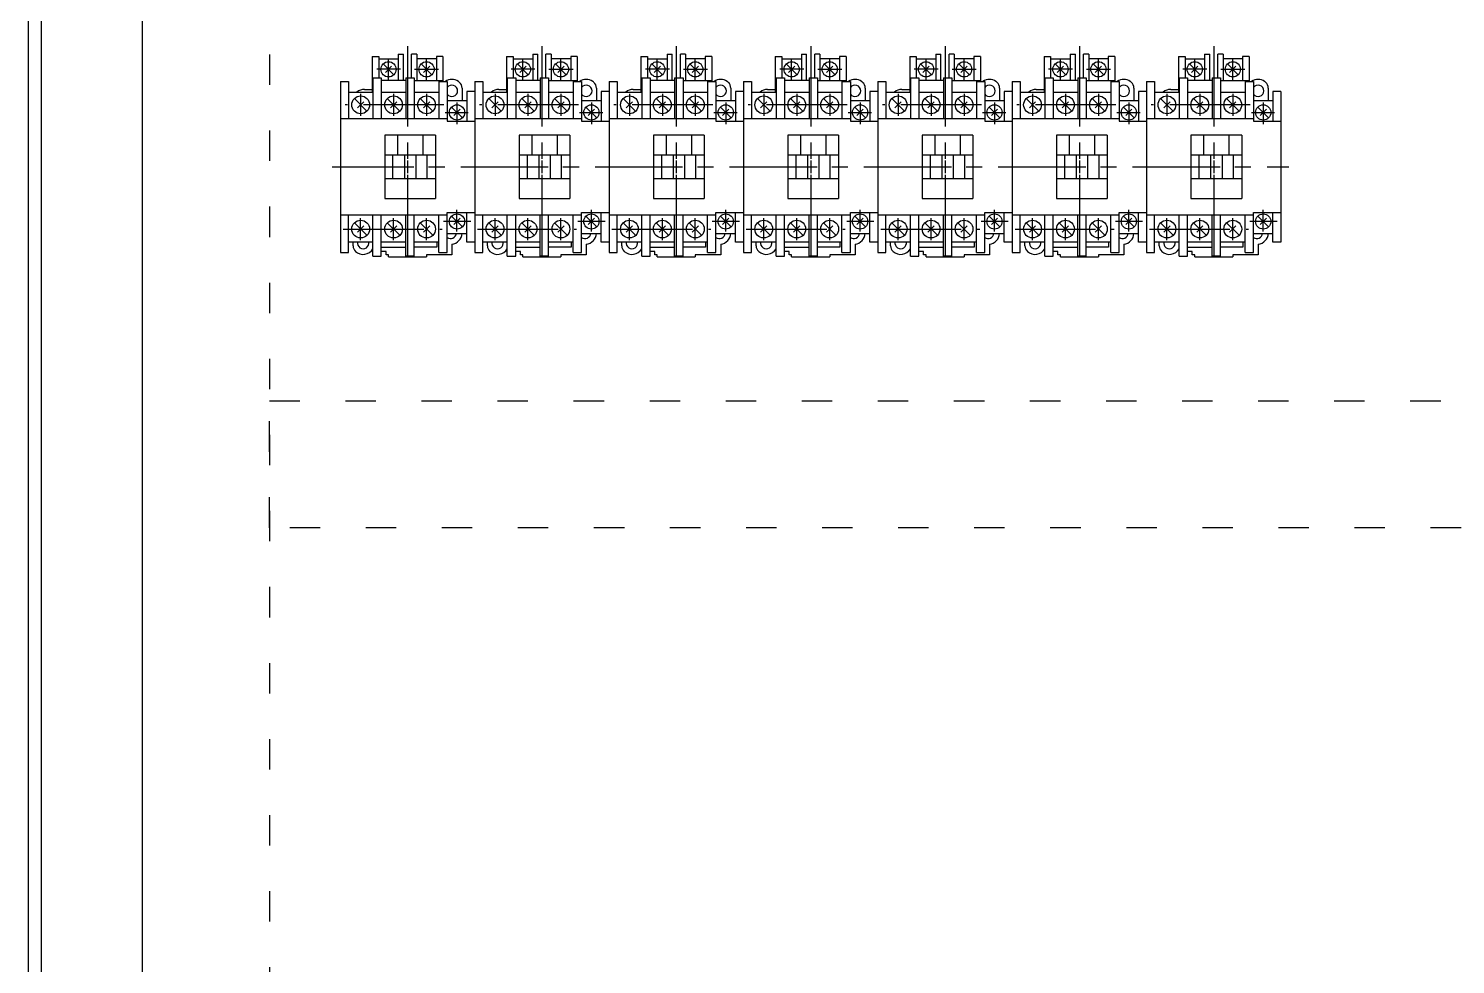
# Model space of a CAD drawing. Header units: millimetres. Extents: x 14879 to 38758, y -20740 to 1136.
# Drawn here: x 34917 to 35480, y -1021 to -652 of the extents above; entities that cross this region are included whole.
import ezdxf

# ---------------------------------------------------------------- set-up
doc = ezdxf.new("R2010")
doc.units = ezdxf.units.MM
doc.linetypes.add('ACAD_ISO03W100', pattern=[30, 12, -18])
doc.linetypes.add('CENTER', pattern=[50.8, 31.75, -6.35, 6.35, -6.35])
for name, color, linetype in [('0A', 7, 'Continuous'), ('0B', 6, 'Continuous'), ('0C', 3, 'Continuous'), ('0D', 2, 'Continuous'), ('10', 6, 'CENTER')]:
    doc.layers.add(name, color=color, linetype=linetype)

msp = doc.modelspace()

# ---------------------------------------------------------------- linework, layer by layer
for p, q in [((34917.11, -1711.79), (34917.11, 288.21)), ((34922.11, 283.21), (34922.11, -1706.79)), ((34962.11, -1666.79), (34962.11, 243.21))]:
    msp.add_line(p, q)
at = {"color": 1, "linetype": 'ACAD_ISO03W100'}
for points in [[(34962.11, -361.79), (35012.11, -361.79), (35012.11, -1487.35), (34962.11, -1487.35)], [(35012.11, -848.44), (35012.11, -798.45), (35722.12, -798.45), (35722.12, -848.44)]]:
    msp.add_lwpolyline(points, close=True, dxfattribs=at)
at = {"layer": '0A', "color": 7, "linetype": 'Continuous'}
for p, q in [((35064.11, -706.14), (35069.11, -706.14)), ((35066.61, -703.64), (35066.61, -708.64)), ((35117.11, -706.14), (35122.11, -706.14)), ((35119.61, -703.64), (35119.61, -708.64)), ((35170.11, -706.14), (35175.11, -706.14)), ((35172.61, -703.64), (35172.61, -708.64)), ((35223.11, -706.14), (35228.11, -706.14)), ((35225.61, -703.64), (35225.61, -708.64)), ((35276.11, -706.14), (35281.11, -706.14)), ((35278.61, -703.64), (35278.61, -708.64)), ((35329.11, -706.14), (35334.11, -706.14)), ((35331.61, -703.64), (35331.61, -708.64)), ((35382.11, -706.14), (35387.11, -706.14)), ((35384.61, -703.64), (35384.61, -708.64))]:
    msp.add_line(p, q, dxfattribs=at)
at = {"layer": '0B', "color": 6, "linetype": 'Continuous'}
for p, q in [((35052.66, -662.54), (35052.66, -675.54)), ((35052.66, -662.54), (35055.26, -662.54)), ((35055.26, -662.54), (35055.26, -663.54)), ((35055.26, -663.54), (35062.96, -663.54)), ((35062.96, -661.64), (35062.96, -663.54)), ((35062.96, -661.64), (35065.01, -661.64)), ((35065.01, -672.04), (35065.01, -661.64)), ((35068.21, -670.94), (35068.21, -661.64)), ((35070.26, -661.64), (35068.21, -661.64)), ((35070.26, -661.64), (35070.26, -663.54)), ((35077.96, -663.54), (35070.26, -663.54)), ((35080.56, -662.54), (35077.96, -662.54)), ((35077.96, -662.54), (35077.96, -663.54)), ((35080.56, -662.54), (35080.56, -672.44)), ((35105.66, -662.54), (35105.66, -675.54)), ((35105.66, -662.54), (35108.26, -662.54)), ((35108.26, -662.54), (35108.26, -663.54)), ((35108.26, -663.54), (35115.96, -663.54)), ((35115.96, -661.64), (35115.96, -663.54)), ((35115.96, -661.64), (35118.01, -661.64)), ((35118.01, -672.04), (35118.01, -661.64)), ((35121.21, -670.94), (35121.21, -661.64)), ((35123.26, -661.64), (35121.21, -661.64)), ((35123.26, -661.64), (35123.26, -663.54)), ((35130.96, -663.54), (35123.26, -663.54)), ((35133.56, -662.54), (35130.96, -662.54)), ((35130.96, -662.54), (35130.96, -663.54)), ((35133.56, -662.54), (35133.56, -672.44)), ((35158.66, -662.54), (35158.66, -675.54)), ((35158.66, -662.54), (35161.26, -662.54)), ((35161.26, -662.54), (35161.26, -663.54)), ((35161.26, -663.54), (35168.96, -663.54)), ((35168.96, -661.64), (35168.96, -663.54)), ((35168.96, -661.64), (35171.01, -661.64)), ((35171.01, -672.04), (35171.01, -661.64)), ((35174.21, -670.94), (35174.21, -661.64)), ((35176.26, -661.64), (35174.21, -661.64)), ((35176.26, -661.64), (35176.26, -663.54)), ((35183.96, -663.54), (35176.26, -663.54)), ((35186.56, -662.54), (35183.96, -662.54)), ((35183.96, -662.54), (35183.96, -663.54)), ((35186.56, -662.54), (35186.56, -672.44)), ((35211.66, -662.54), (35211.66, -675.54)), ((35211.66, -662.54), (35214.26, -662.54)), ((35214.26, -662.54), (35214.26, -663.54)), ((35214.26, -663.54), (35221.96, -663.54)), ((35221.96, -661.64), (35221.96, -663.54)), ((35221.96, -661.64), (35224.01, -661.64)), ((35224.01, -672.04), (35224.01, -661.64)), ((35227.21, -670.94), (35227.21, -661.64)), ((35229.26, -661.64), (35227.21, -661.64)), ((35229.26, -661.64), (35229.26, -663.54)), ((35236.96, -663.54), (35229.26, -663.54)), ((35239.56, -662.54), (35236.96, -662.54)), ((35236.96, -662.54), (35236.96, -663.54)), ((35239.56, -662.54), (35239.56, -672.44)), ((35264.66, -662.54), (35264.66, -675.54)), ((35264.66, -662.54), (35267.26, -662.54)), ((35267.26, -662.54), (35267.26, -663.54)), ((35267.26, -663.54), (35274.96, -663.54)), ((35274.96, -661.64), (35274.96, -663.54)), ((35274.96, -661.64), (35277.01, -661.64)), ((35277.01, -672.04), (35277.01, -661.64)), ((35280.21, -670.94), (35280.21, -661.64)), ((35282.26, -661.64), (35280.21, -661.64)), ((35282.26, -661.64), (35282.26, -663.54)), ((35289.96, -663.54), (35282.26, -663.54)), ((35292.56, -662.54), (35289.96, -662.54)), ((35289.96, -662.54), (35289.96, -663.54)), ((35292.56, -662.54), (35292.56, -672.44)), ((35317.66, -662.54), (35317.66, -675.54)), ((35317.66, -662.54), (35320.26, -662.54)), ((35320.26, -662.54), (35320.26, -663.54)), ((35320.26, -663.54), (35327.96, -663.54)), ((35327.96, -661.64), (35327.96, -663.54)), ((35327.96, -661.64), (35330.01, -661.64)), ((35330.01, -672.04), (35330.01, -661.64)), ((35333.21, -670.94), (35333.21, -661.64)), ((35335.26, -661.64), (35333.21, -661.64)), ((35335.26, -661.64), (35335.26, -663.54)), ((35342.96, -663.54), (35335.26, -663.54)), ((35345.56, -662.54), (35342.96, -662.54)), ((35342.96, -662.54), (35342.96, -663.54)), ((35345.56, -662.54), (35345.56, -672.44)), ((35370.66, -662.54), (35370.66, -675.54)), ((35370.66, -662.54), (35373.26, -662.54)), ((35373.26, -662.54), (35373.26, -663.54)), ((35373.26, -663.54), (35380.96, -663.54)), ((35380.96, -661.64), (35380.96, -663.54)), ((35380.96, -661.64), (35383.01, -661.64)), ((35383.01, -672.04), (35383.01, -661.64)), ((35386.21, -670.94), (35386.21, -661.64)), ((35388.26, -661.64), (35386.21, -661.64)), ((35388.26, -661.64), (35388.26, -663.54)), ((35395.96, -663.54), (35388.26, -663.54)), ((35398.56, -662.54), (35395.96, -662.54)), ((35395.96, -662.54), (35395.96, -663.54)), ((35398.56, -662.54), (35398.56, -672.44)), ((35040.11, -672.44), (35043.26, -672.44)), ((35040.11, -672.44), (35040.11, -739.84)), ((35043.26, -672.44), (35043.26, -676.64)), ((35065.96, -672.04), (35065.01, -672.04)), ((35065.96, -670.94), (35068.21, -670.94)), ((35065.96, -670.94), (35065.96, -672.04)), ((35080.56, -672.44), (35081.54, -672.44)), ((35088.11, -675.02), (35088.11, -679.94)), ((35093.11, -672.44), (35096.26, -672.44)), ((35093.11, -672.44), (35093.11, -739.84)), ((35096.26, -672.44), (35096.26, -676.64)), ((35118.96, -672.04), (35118.01, -672.04)), ((35118.96, -670.94), (35121.21, -670.94)), ((35118.96, -670.94), (35118.96, -672.04)), ((35133.56, -672.44), (35134.54, -672.44)), ((35141.11, -675.02), (35141.11, -679.94)), ((35146.11, -672.44), (35149.26, -672.44)), ((35146.11, -672.44), (35146.11, -739.84)), ((35149.26, -672.44), (35149.26, -676.64)), ((35171.96, -672.04), (35171.01, -672.04)), ((35171.96, -670.94), (35174.21, -670.94)), ((35171.96, -670.94), (35171.96, -672.04)), ((35186.56, -672.44), (35187.54, -672.44)), ((35194.11, -675.02), (35194.11, -679.94)), ((35199.11, -672.44), (35202.26, -672.44)), ((35199.11, -672.44), (35199.11, -739.84)), ((35202.26, -672.44), (35202.26, -676.64)), ((35224.96, -672.04), (35224.01, -672.04)), ((35224.96, -670.94), (35227.21, -670.94)), ((35224.96, -670.94), (35224.96, -672.04)), ((35239.56, -672.44), (35240.54, -672.44)), ((35247.11, -675.02), (35247.11, -679.94)), ((35252.11, -672.44), (35255.26, -672.44)), ((35252.11, -672.44), (35252.11, -739.84)), ((35255.26, -672.44), (35255.26, -676.64)), ((35277.96, -672.04), (35277.01, -672.04)), ((35277.96, -670.94), (35280.21, -670.94)), ((35277.96, -670.94), (35277.96, -672.04)), ((35292.56, -672.44), (35293.54, -672.44)), ((35300.11, -675.02), (35300.11, -679.94)), ((35305.11, -672.44), (35308.26, -672.44)), ((35305.11, -672.44), (35305.11, -739.84)), ((35308.26, -672.44), (35308.26, -676.64)), ((35330.96, -672.04), (35330.01, -672.04)), ((35330.96, -670.94), (35333.21, -670.94)), ((35330.96, -670.94), (35330.96, -672.04)), ((35345.56, -672.44), (35346.54, -672.44)), ((35353.11, -675.02), (35353.11, -679.94)), ((35358.11, -672.44), (35361.26, -672.44)), ((35358.11, -672.44), (35358.11, -739.84)), ((35361.26, -672.44), (35361.26, -676.64)), ((35383.96, -672.04), (35383.01, -672.04)), ((35383.96, -670.94), (35386.21, -670.94)), ((35383.96, -670.94), (35383.96, -672.04)), ((35398.56, -672.44), (35399.54, -672.44)), ((35406.11, -675.02), (35406.11, -679.94)), ((35043.26, -676.64), (35046.66, -676.64)), ((35049.61, -675.54), (35052.66, -675.54)), ((35088.11, -679.94), (35089.96, -679.94)), ((35093.11, -676.44), (35089.96, -676.44)), ((35089.96, -676.44), (35089.96, -679.94)), ((35093.11, -676.44), (35093.11, -735.84)), ((35096.26, -676.64), (35099.66, -676.64)), ((35102.61, -675.54), (35105.66, -675.54)), ((35141.11, -679.94), (35142.96, -679.94)), ((35146.11, -676.44), (35142.96, -676.44)), ((35142.96, -676.44), (35142.96, -679.94)), ((35146.11, -676.44), (35146.11, -735.84)), ((35149.26, -676.64), (35152.66, -676.64)), ((35155.61, -675.54), (35158.66, -675.54)), ((35194.11, -679.94), (35195.96, -679.94)), ((35199.11, -676.44), (35195.96, -676.44)), ((35195.96, -676.44), (35195.96, -679.94)), ((35199.11, -676.44), (35199.11, -735.84)), ((35202.26, -676.64), (35205.66, -676.64)), ((35208.61, -675.54), (35211.66, -675.54)), ((35247.11, -679.94), (35248.96, -679.94)), ((35252.11, -676.44), (35248.96, -676.44)), ((35248.96, -676.44), (35248.96, -679.94)), ((35252.11, -676.44), (35252.11, -735.84)), ((35255.26, -676.64), (35258.66, -676.64)), ((35261.61, -675.54), (35264.66, -675.54)), ((35300.11, -679.94), (35301.96, -679.94)), ((35305.11, -676.44), (35301.96, -676.44)), ((35301.96, -676.44), (35301.96, -679.94)), ((35305.11, -676.44), (35305.11, -735.84)), ((35308.26, -676.64), (35311.66, -676.64)), ((35314.61, -675.54), (35317.66, -675.54)), ((35353.11, -679.94), (35354.96, -679.94)), ((35358.11, -676.44), (35354.96, -676.44)), ((35354.96, -676.44), (35354.96, -679.94)), ((35358.11, -676.44), (35358.11, -735.84)), ((35361.26, -676.64), (35364.66, -676.64)), ((35367.61, -675.54), (35370.66, -675.54)), ((35406.11, -679.94), (35407.96, -679.94)), ((35411.11, -676.44), (35407.96, -676.44)), ((35407.96, -676.44), (35407.96, -679.94)), ((35411.11, -676.44), (35411.11, -735.84)), ((35043.26, -735.64), (35045.11, -735.64)), ((35043.26, -739.84), (35043.26, -735.64)), ((35045.11, -737.26), (35045.11, -735.64)), ((35084.11, -736.61), (35084.11, -740.84)), ((35088.1, -732.34), (35089.96, -732.34)), ((35089.96, -735.84), (35089.96, -732.34)), ((35093.11, -735.84), (35089.96, -735.84)), ((35096.26, -735.64), (35098.11, -735.64)), ((35096.26, -739.84), (35096.26, -735.64)), ((35098.11, -737.26), (35098.11, -735.64)), ((35137.11, -736.61), (35137.11, -740.84)), ((35141.1, -732.34), (35142.96, -732.34)), ((35142.96, -735.84), (35142.96, -732.34)), ((35146.11, -735.84), (35142.96, -735.84)), ((35149.26, -735.64), (35151.11, -735.64)), ((35149.26, -739.84), (35149.26, -735.64)), ((35151.11, -737.26), (35151.11, -735.64)), ((35190.11, -736.61), (35190.11, -740.84)), ((35194.1, -732.34), (35195.96, -732.34)), ((35195.96, -735.84), (35195.96, -732.34)), ((35199.11, -735.84), (35195.96, -735.84)), ((35202.26, -735.64), (35204.11, -735.64)), ((35202.26, -739.84), (35202.26, -735.64)), ((35204.11, -737.26), (35204.11, -735.64)), ((35243.11, -736.61), (35243.11, -740.84)), ((35247.1, -732.34), (35248.96, -732.34)), ((35248.96, -735.84), (35248.96, -732.34)), ((35252.11, -735.84), (35248.96, -735.84)), ((35255.26, -735.64), (35257.11, -735.64)), ((35255.26, -739.84), (35255.26, -735.64)), ((35257.11, -737.26), (35257.11, -735.64)), ((35296.11, -736.61), (35296.11, -740.84)), ((35300.1, -732.34), (35301.96, -732.34)), ((35301.96, -735.84), (35301.96, -732.34)), ((35305.11, -735.84), (35301.96, -735.84)), ((35308.26, -735.64), (35310.11, -735.64)), ((35308.26, -739.84), (35308.26, -735.64)), ((35310.11, -737.26), (35310.11, -735.64)), ((35349.11, -736.61), (35349.11, -740.84)), ((35353.1, -732.34), (35354.96, -732.34)), ((35354.96, -735.84), (35354.96, -732.34)), ((35358.11, -735.84), (35354.96, -735.84)), ((35361.26, -735.64), (35363.11, -735.64)), ((35361.26, -739.84), (35361.26, -735.64)), ((35363.11, -737.26), (35363.11, -735.64)), ((35402.11, -736.61), (35402.11, -740.84)), ((35406.1, -732.34), (35407.96, -732.34)), ((35407.96, -735.84), (35407.96, -732.34)), ((35411.11, -735.84), (35407.96, -735.84)), ((35040.11, -739.84), (35043.26, -739.84)), ((35052.96, -741.34), (35052.96, -738.47)), ((35052.96, -741.34), (35056.26, -741.34)), ((35056.26, -741.34), (35056.26, -739.44)), ((35058.11, -739.44), (35056.26, -739.44)), ((35058.11, -740.84), (35058.11, -739.44)), ((35059.11, -740.84), (35058.11, -740.84)), ((35059.11, -741.64), (35059.11, -740.84)), ((35059.11, -741.64), (35074.11, -741.64)), ((35074.11, -740.84), (35074.11, -741.64)), ((35084.11, -740.84), (35074.11, -740.84)), ((35093.11, -739.84), (35096.26, -739.84)), ((35105.96, -741.34), (35105.96, -738.47)), ((35105.96, -741.34), (35109.26, -741.34)), ((35109.26, -741.34), (35109.26, -739.44)), ((35111.11, -739.44), (35109.26, -739.44)), ((35111.11, -740.84), (35111.11, -739.44)), ((35112.11, -740.84), (35111.11, -740.84)), ((35112.11, -741.64), (35112.11, -740.84)), ((35112.11, -741.64), (35127.11, -741.64)), ((35127.11, -740.84), (35127.11, -741.64)), ((35137.11, -740.84), (35127.11, -740.84)), ((35146.11, -739.84), (35149.26, -739.84)), ((35158.96, -741.34), (35158.96, -738.47)), ((35158.96, -741.34), (35162.26, -741.34)), ((35162.26, -741.34), (35162.26, -739.44)), ((35164.11, -739.44), (35162.26, -739.44)), ((35164.11, -740.84), (35164.11, -739.44)), ((35165.11, -740.84), (35164.11, -740.84)), ((35165.11, -741.64), (35165.11, -740.84)), ((35165.11, -741.64), (35180.11, -741.64)), ((35180.11, -740.84), (35180.11, -741.64)), ((35190.11, -740.84), (35180.11, -740.84)), ((35199.11, -739.84), (35202.26, -739.84)), ((35211.96, -741.34), (35211.96, -738.47)), ((35211.96, -741.34), (35215.26, -741.34)), ((35215.26, -741.34), (35215.26, -739.44)), ((35217.11, -739.44), (35215.26, -739.44)), ((35217.11, -740.84), (35217.11, -739.44)), ((35218.11, -740.84), (35217.11, -740.84)), ((35218.11, -741.64), (35218.11, -740.84)), ((35218.11, -741.64), (35233.11, -741.64)), ((35233.11, -740.84), (35233.11, -741.64)), ((35243.11, -740.84), (35233.11, -740.84)), ((35252.11, -739.84), (35255.26, -739.84)), ((35264.96, -741.34), (35264.96, -738.47)), ((35264.96, -741.34), (35268.26, -741.34)), ((35268.26, -741.34), (35268.26, -739.44)), ((35270.11, -739.44), (35268.26, -739.44)), ((35270.11, -740.84), (35270.11, -739.44)), ((35271.11, -740.84), (35270.11, -740.84)), ((35271.11, -741.64), (35271.11, -740.84)), ((35271.11, -741.64), (35286.11, -741.64)), ((35286.11, -740.84), (35286.11, -741.64)), ((35296.11, -740.84), (35286.11, -740.84)), ((35305.11, -739.84), (35308.26, -739.84)), ((35317.96, -741.34), (35317.96, -738.47)), ((35317.96, -741.34), (35321.26, -741.34)), ((35321.26, -741.34), (35321.26, -739.44)), ((35323.11, -739.44), (35321.26, -739.44)), ((35323.11, -740.84), (35323.11, -739.44)), ((35324.11, -740.84), (35323.11, -740.84)), ((35324.11, -741.64), (35324.11, -740.84)), ((35324.11, -741.64), (35339.11, -741.64)), ((35339.11, -740.84), (35339.11, -741.64)), ((35349.11, -740.84), (35339.11, -740.84)), ((35358.11, -739.84), (35361.26, -739.84)), ((35370.96, -741.34), (35370.96, -738.47)), ((35370.96, -741.34), (35374.26, -741.34)), ((35374.26, -741.34), (35374.26, -739.44)), ((35376.11, -739.44), (35374.26, -739.44)), ((35376.11, -740.84), (35376.11, -739.44)), ((35377.11, -740.84), (35376.11, -740.84)), ((35377.11, -741.64), (35377.11, -740.84)), ((35377.11, -741.64), (35392.11, -741.64)), ((35392.11, -740.84), (35392.11, -741.64)), ((35402.11, -740.84), (35392.11, -740.84))]:
    msp.add_line(p, q, dxfattribs=at)
for centre, radius, start, end in [((35084.11, -676.14), 4.5, 55.3083, 124.692), ((35084.11, -676.14), 4.5, 48.1896, 55.3083), ((35085.11, -675.02), 3, 0, 48.1897), ((35137.11, -676.14), 4.5, 55.3083, 124.692), ((35137.11, -676.14), 4.5, 48.1896, 55.3083), ((35138.11, -675.02), 3, 0, 48.1897), ((35190.11, -676.14), 4.5, 55.3083, 124.692), ((35190.11, -676.14), 4.5, 48.1896, 55.3083), ((35191.11, -675.02), 3, 0, 48.1897), ((35243.11, -676.14), 4.5, 55.3083, 124.692), ((35243.11, -676.14), 4.5, 48.1896, 55.3083), ((35244.11, -675.02), 3, 0, 48.1897), ((35296.11, -676.14), 4.5, 55.3083, 124.692), ((35296.11, -676.14), 4.5, 48.1896, 55.3083), ((35297.11, -675.02), 3, 0, 48.1897), ((35349.11, -676.14), 4.5, 55.3083, 124.692), ((35349.11, -676.14), 4.5, 48.1896, 55.3083), ((35350.11, -675.02), 3, 0, 48.1897), ((35402.11, -676.14), 4.5, 55.3083, 124.692), ((35402.11, -676.14), 4.5, 48.1896, 55.3083), ((35403.11, -675.02), 3, 0, 48.1897), ((35049.61, -680.04), 4.5, 90.0002, 130.927), ((35102.61, -680.04), 4.5, 90.0002, 130.927), ((35155.61, -680.04), 4.5, 90.0002, 130.927), ((35208.61, -680.04), 4.5, 90.0002, 130.927), ((35261.61, -680.04), 4.5, 90.0002, 130.927), ((35314.61, -680.04), 4.5, 90.0002, 130.927), ((35367.61, -680.04), 4.5, 90.0002, 130.927), ((35048.11, -737.26), 3, 180, 228.19), ((35083.61, -732.14), 4.5, 276.379, 357.453), ((35101.11, -737.26), 3, 180, 228.19), ((35136.61, -732.14), 4.5, 276.379, 357.453), ((35154.11, -737.26), 3, 180, 228.19), ((35189.61, -732.14), 4.5, 276.379, 357.453), ((35207.11, -737.26), 3, 180, 228.19), ((35242.61, -732.14), 4.5, 276.379, 357.453), ((35260.11, -737.26), 3, 180, 228.19), ((35295.61, -732.14), 4.5, 276.379, 357.453), ((35313.11, -737.26), 3, 180, 228.19), ((35348.61, -732.14), 4.5, 276.379, 357.453), ((35366.11, -737.26), 3, 180, 228.19), ((35401.61, -732.14), 4.5, 276.379, 357.453), ((35049.11, -736.14), 4.5, 228.19, 328.822), ((35102.11, -736.14), 4.5, 228.19, 328.822), ((35155.11, -736.14), 4.5, 228.19, 328.822), ((35208.11, -736.14), 4.5, 228.19, 328.822), ((35261.11, -736.14), 4.5, 228.19, 328.822), ((35314.11, -736.14), 4.5, 228.19, 328.822), ((35367.11, -736.14), 4.5, 228.19, 328.822)]:
    msp.add_arc(centre, radius, start, end, dxfattribs=at)
at = {"layer": '0C', "color": 3, "linetype": 'Continuous'}
for p, q in [((35055.26, -663.54), (35055.26, -670.94)), ((35062.96, -663.54), (35062.96, -672.04)), ((35070.26, -663.54), (35070.26, -672.04)), ((35077.96, -663.54), (35077.96, -672.04)), ((35108.26, -663.54), (35108.26, -670.94)), ((35115.96, -663.54), (35115.96, -672.04)), ((35123.26, -663.54), (35123.26, -672.04)), ((35130.96, -663.54), (35130.96, -672.04)), ((35161.26, -663.54), (35161.26, -670.94)), ((35168.96, -663.54), (35168.96, -672.04)), ((35176.26, -663.54), (35176.26, -672.04)), ((35183.96, -663.54), (35183.96, -672.04)), ((35214.26, -663.54), (35214.26, -670.94)), ((35221.96, -663.54), (35221.96, -672.04)), ((35229.26, -663.54), (35229.26, -672.04)), ((35236.96, -663.54), (35236.96, -672.04)), ((35267.26, -663.54), (35267.26, -670.94)), ((35274.96, -663.54), (35274.96, -672.04)), ((35282.26, -663.54), (35282.26, -672.04)), ((35289.96, -663.54), (35289.96, -672.04)), ((35320.26, -663.54), (35320.26, -670.94)), ((35327.96, -663.54), (35327.96, -672.04)), ((35335.26, -663.54), (35335.26, -672.04)), ((35342.96, -663.54), (35342.96, -672.04)), ((35373.26, -663.54), (35373.26, -670.94)), ((35380.96, -663.54), (35380.96, -672.04)), ((35388.26, -663.54), (35388.26, -672.04)), ((35395.96, -663.54), (35395.96, -672.04)), ((35052.96, -670.94), (35056.26, -670.94)), ((35052.96, -670.94), (35052.96, -687.14)), ((35056.26, -670.94), (35056.26, -687.14)), ((35065.01, -672.04), (35056.26, -672.04)), ((35065.96, -672.04), (35065.96, -687.14)), ((35068.21, -670.94), (35069.26, -670.94)), ((35069.26, -670.94), (35069.26, -687.14)), ((35069.26, -672.04), (35080.56, -672.04)), ((35078.96, -672.44), (35080.56, -672.44)), ((35078.96, -672.44), (35078.96, -687.14)), ((35081.54, -672.44), (35082.26, -672.44)), ((35082.26, -672.44), (35082.26, -688.14)), ((35105.96, -670.94), (35109.26, -670.94)), ((35105.96, -670.94), (35105.96, -687.14)), ((35109.26, -670.94), (35109.26, -687.14)), ((35118.01, -672.04), (35109.26, -672.04)), ((35118.96, -672.04), (35118.96, -687.14)), ((35121.21, -670.94), (35122.26, -670.94)), ((35122.26, -670.94), (35122.26, -687.14)), ((35122.26, -672.04), (35133.56, -672.04)), ((35131.96, -672.44), (35133.56, -672.44)), ((35131.96, -672.44), (35131.96, -687.14)), ((35134.54, -672.44), (35135.26, -672.44)), ((35135.26, -672.44), (35135.26, -688.14)), ((35158.96, -670.94), (35162.26, -670.94)), ((35158.96, -670.94), (35158.96, -687.14)), ((35162.26, -670.94), (35162.26, -687.14)), ((35171.01, -672.04), (35162.26, -672.04)), ((35171.96, -672.04), (35171.96, -687.14)), ((35174.21, -670.94), (35175.26, -670.94)), ((35175.26, -670.94), (35175.26, -687.14)), ((35175.26, -672.04), (35186.56, -672.04)), ((35184.96, -672.44), (35186.56, -672.44)), ((35184.96, -672.44), (35184.96, -687.14)), ((35187.54, -672.44), (35188.26, -672.44)), ((35188.26, -672.44), (35188.26, -688.14)), ((35211.96, -670.94), (35215.26, -670.94)), ((35211.96, -670.94), (35211.96, -687.14)), ((35215.26, -670.94), (35215.26, -687.14)), ((35224.01, -672.04), (35215.26, -672.04)), ((35224.96, -672.04), (35224.96, -687.14)), ((35227.21, -670.94), (35228.26, -670.94)), ((35228.26, -670.94), (35228.26, -687.14)), ((35228.26, -672.04), (35239.56, -672.04)), ((35237.96, -672.44), (35239.56, -672.44)), ((35237.96, -672.44), (35237.96, -687.14)), ((35240.54, -672.44), (35241.26, -672.44)), ((35241.26, -672.44), (35241.26, -688.14)), ((35264.96, -670.94), (35268.26, -670.94)), ((35264.96, -670.94), (35264.96, -687.14)), ((35268.26, -670.94), (35268.26, -687.14)), ((35277.01, -672.04), (35268.26, -672.04)), ((35277.96, -672.04), (35277.96, -687.14)), ((35280.21, -670.94), (35281.26, -670.94)), ((35281.26, -670.94), (35281.26, -687.14)), ((35281.26, -672.04), (35292.56, -672.04)), ((35290.96, -672.44), (35292.56, -672.44)), ((35290.96, -672.44), (35290.96, -687.14)), ((35293.54, -672.44), (35294.26, -672.44)), ((35294.26, -672.44), (35294.26, -688.14)), ((35317.96, -670.94), (35321.26, -670.94)), ((35317.96, -670.94), (35317.96, -687.14)), ((35321.26, -670.94), (35321.26, -687.14)), ((35330.01, -672.04), (35321.26, -672.04)), ((35330.96, -672.04), (35330.96, -687.14)), ((35333.21, -670.94), (35334.26, -670.94)), ((35334.26, -670.94), (35334.26, -687.14)), ((35334.26, -672.04), (35345.56, -672.04)), ((35343.96, -672.44), (35345.56, -672.44)), ((35343.96, -672.44), (35343.96, -687.14)), ((35346.54, -672.44), (35347.26, -672.44)), ((35347.26, -672.44), (35347.26, -688.14)), ((35370.96, -670.94), (35374.26, -670.94)), ((35370.96, -670.94), (35370.96, -687.14)), ((35374.26, -670.94), (35374.26, -687.14)), ((35383.01, -672.04), (35374.26, -672.04)), ((35383.96, -672.04), (35383.96, -687.14)), ((35386.21, -670.94), (35387.26, -670.94)), ((35387.26, -670.94), (35387.26, -687.14)), ((35387.26, -672.04), (35398.56, -672.04)), ((35396.96, -672.44), (35398.56, -672.44)), ((35396.96, -672.44), (35396.96, -687.14)), ((35399.54, -672.44), (35400.26, -672.44)), ((35400.26, -672.44), (35400.26, -688.14)), ((35043.26, -676.64), (35043.26, -687.14)), ((35046.66, -676.64), (35052.55, -676.64)), ((35052.55, -676.64), (35052.96, -676.64)), ((35052.66, -675.54), (35052.66, -676.64)), ((35056.26, -676.64), (35065.96, -676.64)), ((35069.26, -676.64), (35078.96, -676.64)), ((35082.26, -679.94), (35088.11, -679.94)), ((35089.96, -679.94), (35089.96, -688.14)), ((35096.26, -676.64), (35096.26, -687.14)), ((35099.66, -676.64), (35105.55, -676.64)), ((35105.55, -676.64), (35105.96, -676.64)), ((35105.66, -675.54), (35105.66, -676.64)), ((35109.26, -676.64), (35118.96, -676.64)), ((35122.26, -676.64), (35131.96, -676.64)), ((35135.26, -679.94), (35141.11, -679.94)), ((35142.96, -679.94), (35142.96, -688.14)), ((35149.26, -676.64), (35149.26, -687.14)), ((35152.66, -676.64), (35158.55, -676.64)), ((35158.55, -676.64), (35158.96, -676.64)), ((35158.66, -675.54), (35158.66, -676.64)), ((35162.26, -676.64), (35171.96, -676.64)), ((35175.26, -676.64), (35184.96, -676.64)), ((35188.26, -679.94), (35194.11, -679.94)), ((35195.96, -679.94), (35195.96, -688.14)), ((35202.26, -676.64), (35202.26, -687.14)), ((35205.66, -676.64), (35211.55, -676.64)), ((35211.55, -676.64), (35211.96, -676.64)), ((35211.66, -675.54), (35211.66, -676.64)), ((35215.26, -676.64), (35224.96, -676.64)), ((35228.26, -676.64), (35237.96, -676.64)), ((35241.26, -679.94), (35247.11, -679.94)), ((35248.96, -679.94), (35248.96, -688.14)), ((35255.26, -676.64), (35255.26, -687.14)), ((35258.66, -676.64), (35264.55, -676.64)), ((35264.55, -676.64), (35264.96, -676.64)), ((35264.66, -675.54), (35264.66, -676.64)), ((35268.26, -676.64), (35277.96, -676.64)), ((35281.26, -676.64), (35290.96, -676.64)), ((35294.26, -679.94), (35300.11, -679.94)), ((35301.96, -679.94), (35301.96, -688.14)), ((35308.26, -676.64), (35308.26, -687.14)), ((35311.66, -676.64), (35317.55, -676.64)), ((35317.55, -676.64), (35317.96, -676.64)), ((35317.66, -675.54), (35317.66, -676.64)), ((35321.26, -676.64), (35330.96, -676.64)), ((35334.26, -676.64), (35343.96, -676.64)), ((35347.26, -679.94), (35353.11, -679.94)), ((35354.96, -679.94), (35354.96, -688.14)), ((35361.26, -676.64), (35361.26, -687.14)), ((35364.66, -676.64), (35370.55, -676.64)), ((35370.55, -676.64), (35370.96, -676.64)), ((35370.66, -675.54), (35370.66, -676.64)), ((35374.26, -676.64), (35383.96, -676.64)), ((35387.26, -676.64), (35396.96, -676.64)), ((35400.26, -679.94), (35406.11, -679.94)), ((35407.96, -679.94), (35407.96, -688.14)), ((35082.26, -687.14), (35040.11, -687.14)), ((35082.26, -688.14), (35093.11, -688.14)), ((35135.26, -687.14), (35093.11, -687.14)), ((35135.26, -688.14), (35146.11, -688.14)), ((35188.26, -687.14), (35146.11, -687.14)), ((35188.26, -688.14), (35199.11, -688.14)), ((35241.26, -687.14), (35199.11, -687.14)), ((35241.26, -688.14), (35252.11, -688.14)), ((35294.26, -687.14), (35252.11, -687.14)), ((35294.26, -688.14), (35305.11, -688.14)), ((35347.26, -687.14), (35305.11, -687.14)), ((35347.26, -688.14), (35358.11, -688.14)), ((35400.26, -687.14), (35358.11, -687.14)), ((35400.26, -688.14), (35411.11, -688.14)), ((35057.61, -693.64), (35057.61, -718.64)), ((35077.61, -693.64), (35057.61, -693.64)), ((35062.61, -693.64), (35062.61, -701.44)), ((35072.61, -693.64), (35072.61, -701.44)), ((35077.61, -693.64), (35077.61, -718.64)), ((35110.61, -693.64), (35110.61, -718.64)), ((35130.61, -693.64), (35110.61, -693.64)), ((35115.61, -693.64), (35115.61, -701.44)), ((35125.61, -693.64), (35125.61, -701.44)), ((35130.61, -693.64), (35130.61, -718.64)), ((35163.61, -693.64), (35163.61, -718.64)), ((35183.61, -693.64), (35163.61, -693.64)), ((35168.61, -693.64), (35168.61, -701.44)), ((35178.61, -693.64), (35178.61, -701.44)), ((35183.61, -693.64), (35183.61, -718.64)), ((35216.61, -693.64), (35216.61, -718.64)), ((35236.61, -693.64), (35216.61, -693.64)), ((35221.61, -693.64), (35221.61, -701.44)), ((35231.61, -693.64), (35231.61, -701.44)), ((35236.61, -693.64), (35236.61, -718.64)), ((35269.61, -693.64), (35269.61, -718.64)), ((35289.61, -693.64), (35269.61, -693.64)), ((35274.61, -693.64), (35274.61, -701.44)), ((35284.61, -693.64), (35284.61, -701.44)), ((35289.61, -693.64), (35289.61, -718.64)), ((35322.61, -693.64), (35322.61, -718.64)), ((35342.61, -693.64), (35322.61, -693.64)), ((35327.61, -693.64), (35327.61, -701.44)), ((35337.61, -693.64), (35337.61, -701.44)), ((35342.61, -693.64), (35342.61, -718.64)), ((35375.61, -693.64), (35375.61, -718.64)), ((35395.61, -693.64), (35375.61, -693.64)), ((35380.61, -693.64), (35380.61, -701.44)), ((35390.61, -693.64), (35390.61, -701.44)), ((35395.61, -693.64), (35395.61, -718.64)), ((35077.61, -701.44), (35057.61, -701.44)), ((35060.86, -710.84), (35060.86, -701.44)), ((35065.36, -701.44), (35065.36, -710.84)), ((35069.86, -701.44), (35069.86, -710.84)), ((35074.36, -710.84), (35074.36, -701.44)), ((35130.61, -701.44), (35110.61, -701.44)), ((35113.86, -710.84), (35113.86, -701.44)), ((35118.36, -701.44), (35118.36, -710.84)), ((35122.86, -701.44), (35122.86, -710.84)), ((35127.36, -710.84), (35127.36, -701.44)), ((35183.61, -701.44), (35163.61, -701.44)), ((35166.86, -710.84), (35166.86, -701.44)), ((35171.36, -701.44), (35171.36, -710.84)), ((35175.86, -701.44), (35175.86, -710.84)), ((35180.36, -710.84), (35180.36, -701.44)), ((35236.61, -701.44), (35216.61, -701.44)), ((35219.86, -710.84), (35219.86, -701.44)), ((35224.36, -701.44), (35224.36, -710.84)), ((35228.86, -701.44), (35228.86, -710.84)), ((35233.36, -710.84), (35233.36, -701.44)), ((35289.61, -701.44), (35269.61, -701.44)), ((35272.86, -710.84), (35272.86, -701.44)), ((35277.36, -701.44), (35277.36, -710.84)), ((35281.86, -701.44), (35281.86, -710.84)), ((35286.36, -710.84), (35286.36, -701.44)), ((35342.61, -701.44), (35322.61, -701.44)), ((35325.86, -710.84), (35325.86, -701.44)), ((35330.36, -701.44), (35330.36, -710.84)), ((35334.86, -701.44), (35334.86, -710.84)), ((35339.36, -710.84), (35339.36, -701.44)), ((35395.61, -701.44), (35375.61, -701.44)), ((35378.86, -710.84), (35378.86, -701.44)), ((35383.36, -701.44), (35383.36, -710.84)), ((35387.86, -701.44), (35387.86, -710.84)), ((35392.36, -710.84), (35392.36, -701.44)), ((35077.61, -710.84), (35057.61, -710.84)), ((35130.61, -710.84), (35110.61, -710.84)), ((35183.61, -710.84), (35163.61, -710.84)), ((35236.61, -710.84), (35216.61, -710.84)), ((35289.61, -710.84), (35269.61, -710.84)), ((35342.61, -710.84), (35322.61, -710.84)), ((35395.61, -710.84), (35375.61, -710.84)), ((35057.61, -718.64), (35077.61, -718.64)), ((35110.61, -718.64), (35130.61, -718.64)), ((35163.61, -718.64), (35183.61, -718.64)), ((35216.61, -718.64), (35236.61, -718.64)), ((35269.61, -718.64), (35289.61, -718.64)), ((35322.61, -718.64), (35342.61, -718.64)), ((35375.61, -718.64), (35395.61, -718.64)), ((35082.26, -725.14), (35040.11, -725.14)), ((35043.26, -735.64), (35043.26, -725.14)), ((35052.96, -733.81), (35052.96, -725.14)), ((35056.26, -739.44), (35056.26, -725.14)), ((35065.96, -741.34), (35065.96, -725.14)), ((35069.26, -741.34), (35069.26, -725.14)), ((35078.96, -739.84), (35078.96, -725.14)), ((35082.26, -724.14), (35093.11, -724.14)), ((35082.26, -739.84), (35082.26, -724.14)), ((35089.96, -732.34), (35089.96, -724.14)), ((35135.26, -725.14), (35093.11, -725.14)), ((35096.26, -735.64), (35096.26, -725.14)), ((35105.96, -733.81), (35105.96, -725.14)), ((35109.26, -739.44), (35109.26, -725.14)), ((35118.96, -741.34), (35118.96, -725.14)), ((35122.26, -741.34), (35122.26, -725.14)), ((35131.96, -739.84), (35131.96, -725.14)), ((35135.26, -724.14), (35146.11, -724.14)), ((35135.26, -739.84), (35135.26, -724.14)), ((35142.96, -732.34), (35142.96, -724.14)), ((35188.26, -725.14), (35146.11, -725.14)), ((35149.26, -735.64), (35149.26, -725.14)), ((35158.96, -733.81), (35158.96, -725.14)), ((35162.26, -739.44), (35162.26, -725.14)), ((35171.96, -741.34), (35171.96, -725.14)), ((35175.26, -741.34), (35175.26, -725.14)), ((35184.96, -739.84), (35184.96, -725.14)), ((35188.26, -724.14), (35199.11, -724.14)), ((35188.26, -739.84), (35188.26, -724.14)), ((35195.96, -732.34), (35195.96, -724.14)), ((35241.26, -725.14), (35199.11, -725.14)), ((35202.26, -735.64), (35202.26, -725.14)), ((35211.96, -733.81), (35211.96, -725.14)), ((35215.26, -739.44), (35215.26, -725.14)), ((35224.96, -741.34), (35224.96, -725.14)), ((35228.26, -741.34), (35228.26, -725.14)), ((35237.96, -739.84), (35237.96, -725.14)), ((35241.26, -724.14), (35252.11, -724.14)), ((35241.26, -739.84), (35241.26, -724.14)), ((35248.96, -732.34), (35248.96, -724.14)), ((35294.26, -725.14), (35252.11, -725.14)), ((35255.26, -735.64), (35255.26, -725.14)), ((35264.96, -733.81), (35264.96, -725.14)), ((35268.26, -739.44), (35268.26, -725.14)), ((35277.96, -741.34), (35277.96, -725.14)), ((35281.26, -741.34), (35281.26, -725.14)), ((35290.96, -739.84), (35290.96, -725.14)), ((35294.26, -724.14), (35305.11, -724.14)), ((35294.26, -739.84), (35294.26, -724.14)), ((35301.96, -732.34), (35301.96, -724.14)), ((35347.26, -725.14), (35305.11, -725.14)), ((35308.26, -735.64), (35308.26, -725.14)), ((35317.96, -733.81), (35317.96, -725.14)), ((35321.26, -739.44), (35321.26, -725.14)), ((35330.96, -741.34), (35330.96, -725.14)), ((35334.26, -741.34), (35334.26, -725.14)), ((35343.96, -739.84), (35343.96, -725.14)), ((35347.26, -724.14), (35358.11, -724.14)), ((35347.26, -739.84), (35347.26, -724.14)), ((35354.96, -732.34), (35354.96, -724.14)), ((35400.26, -725.14), (35358.11, -725.14)), ((35361.26, -735.64), (35361.26, -725.14)), ((35370.96, -733.81), (35370.96, -725.14)), ((35374.26, -739.44), (35374.26, -725.14)), ((35383.96, -741.34), (35383.96, -725.14)), ((35387.26, -741.34), (35387.26, -725.14)), ((35396.96, -739.84), (35396.96, -725.14)), ((35400.26, -724.14), (35411.11, -724.14)), ((35400.26, -739.84), (35400.26, -724.14)), ((35407.96, -732.34), (35407.96, -724.14)), ((35045.11, -735.64), (35052.96, -735.64)), ((35052.96, -738.47), (35052.96, -733.81)), ((35056.26, -735.64), (35065.96, -735.64)), ((35069.26, -735.64), (35078.96, -735.64)), ((35078.11, -735.64), (35078.11, -737.84)), ((35082.26, -732.34), (35088.1, -732.34)), ((35098.11, -735.64), (35105.96, -735.64)), ((35105.96, -738.47), (35105.96, -733.81)), ((35109.26, -735.64), (35118.96, -735.64)), ((35122.26, -735.64), (35131.96, -735.64)), ((35131.11, -735.64), (35131.11, -737.84)), ((35135.26, -732.34), (35141.1, -732.34)), ((35151.11, -735.64), (35158.96, -735.64)), ((35158.96, -738.47), (35158.96, -733.81)), ((35162.26, -735.64), (35171.96, -735.64)), ((35175.26, -735.64), (35184.96, -735.64)), ((35184.11, -735.64), (35184.11, -737.84)), ((35188.26, -732.34), (35194.1, -732.34)), ((35204.11, -735.64), (35211.96, -735.64)), ((35211.96, -738.47), (35211.96, -733.81)), ((35215.26, -735.64), (35224.96, -735.64)), ((35228.26, -735.64), (35237.96, -735.64)), ((35237.11, -735.64), (35237.11, -737.84)), ((35241.26, -732.34), (35247.1, -732.34)), ((35257.11, -735.64), (35264.96, -735.64)), ((35264.96, -738.47), (35264.96, -733.81)), ((35268.26, -735.64), (35277.96, -735.64)), ((35281.26, -735.64), (35290.96, -735.64)), ((35290.11, -735.64), (35290.11, -737.84)), ((35294.26, -732.34), (35300.1, -732.34)), ((35310.11, -735.64), (35317.96, -735.64)), ((35317.96, -738.47), (35317.96, -733.81)), ((35321.26, -735.64), (35330.96, -735.64)), ((35334.26, -735.64), (35343.96, -735.64)), ((35343.11, -735.64), (35343.11, -737.84)), ((35347.26, -732.34), (35353.1, -732.34)), ((35363.11, -735.64), (35370.96, -735.64)), ((35370.96, -738.47), (35370.96, -733.81)), ((35374.26, -735.64), (35383.96, -735.64)), ((35387.26, -735.64), (35396.96, -735.64)), ((35396.11, -735.64), (35396.11, -737.84)), ((35400.26, -732.34), (35406.1, -732.34)), ((35056.26, -737.84), (35065.96, -737.84)), ((35069.26, -741.34), (35065.96, -741.34)), ((35078.11, -737.84), (35069.26, -737.84)), ((35078.96, -739.84), (35082.26, -739.84)), ((35109.26, -737.84), (35118.96, -737.84)), ((35122.26, -741.34), (35118.96, -741.34)), ((35131.11, -737.84), (35122.26, -737.84)), ((35131.96, -739.84), (35135.26, -739.84)), ((35162.26, -737.84), (35171.96, -737.84)), ((35175.26, -741.34), (35171.96, -741.34)), ((35184.11, -737.84), (35175.26, -737.84)), ((35184.96, -739.84), (35188.26, -739.84)), ((35215.26, -737.84), (35224.96, -737.84)), ((35228.26, -741.34), (35224.96, -741.34)), ((35237.11, -737.84), (35228.26, -737.84)), ((35237.96, -739.84), (35241.26, -739.84)), ((35268.26, -737.84), (35277.96, -737.84)), ((35281.26, -741.34), (35277.96, -741.34)), ((35290.11, -737.84), (35281.26, -737.84)), ((35290.96, -739.84), (35294.26, -739.84)), ((35321.26, -737.84), (35330.96, -737.84)), ((35334.26, -741.34), (35330.96, -741.34)), ((35343.11, -737.84), (35334.26, -737.84)), ((35343.96, -739.84), (35347.26, -739.84)), ((35374.26, -737.84), (35383.96, -737.84)), ((35387.26, -741.34), (35383.96, -741.34)), ((35396.11, -737.84), (35387.26, -737.84)), ((35396.96, -739.84), (35400.26, -739.84))]:
    msp.add_line(p, q, dxfattribs=at)
for centre, start, end in [((35084.11, -676.14), 214.692, 145.308), ((35137.11, -676.14), 214.692, 145.308), ((35190.11, -676.14), 214.692, 145.308), ((35243.11, -676.14), 214.692, 145.308), ((35296.11, -676.14), 214.692, 145.308), ((35349.11, -676.14), 214.692, 145.308), ((35402.11, -676.14), 214.692, 145.308), ((35049.11, -736.14), 167.161, 12.84), ((35083.61, -732.14), 233.13, 354.9), ((35102.11, -736.14), 167.161, 12.84), ((35136.61, -732.14), 233.13, 354.9), ((35155.11, -736.14), 167.161, 12.84), ((35189.61, -732.14), 233.13, 354.9), ((35208.11, -736.14), 167.161, 12.84), ((35242.61, -732.14), 233.13, 354.9), ((35261.11, -736.14), 167.161, 12.84), ((35295.61, -732.14), 233.13, 354.9), ((35314.11, -736.14), 167.161, 12.84), ((35348.61, -732.14), 233.13, 354.9), ((35367.11, -736.14), 167.161, 12.84), ((35401.61, -732.14), 233.13, 354.9)]:
    msp.add_arc(centre, 2.25, start, end, dxfattribs=at)
at = {"layer": '0D', "color": 2, "linetype": 'Continuous'}
for p, q in [((35061.23, -669.76), (35056.99, -665.52)), ((35057.87, -668.87), (35060.34, -666.4)), ((35076.23, -669.76), (35071.99, -665.52)), ((35072.87, -668.87), (35075.34, -666.4)), ((35114.23, -669.76), (35109.99, -665.52)), ((35110.87, -668.87), (35113.34, -666.4)), ((35129.23, -669.76), (35124.99, -665.52)), ((35125.87, -668.87), (35128.34, -666.4)), ((35167.23, -669.76), (35162.99, -665.52)), ((35163.87, -668.87), (35166.34, -666.4)), ((35182.23, -669.76), (35177.99, -665.52)), ((35178.87, -668.87), (35181.34, -666.4)), ((35220.23, -669.76), (35215.99, -665.52)), ((35216.87, -668.87), (35219.34, -666.4)), ((35235.23, -669.76), (35230.99, -665.52)), ((35231.87, -668.87), (35234.34, -666.4)), ((35273.23, -669.76), (35268.99, -665.52)), ((35269.87, -668.87), (35272.34, -666.4)), ((35288.23, -669.76), (35283.99, -665.52)), ((35284.87, -668.87), (35287.34, -666.4)), ((35326.23, -669.76), (35321.99, -665.52)), ((35322.87, -668.87), (35325.34, -666.4)), ((35341.23, -669.76), (35336.99, -665.52)), ((35337.87, -668.87), (35340.34, -666.4)), ((35379.23, -669.76), (35374.99, -665.52)), ((35375.87, -668.87), (35378.34, -666.4)), ((35394.23, -669.76), (35389.99, -665.52)), ((35390.87, -668.87), (35393.34, -666.4)), ((35045.63, -679.16), (35050.58, -684.11)), ((35049.34, -680.4), (35046.87, -682.87)), ((35058.63, -679.16), (35063.58, -684.11)), ((35062.34, -680.4), (35059.87, -682.87)), ((35071.63, -679.16), (35076.58, -684.11)), ((35075.34, -680.4), (35072.87, -682.87)), ((35098.63, -679.16), (35103.58, -684.11)), ((35102.34, -680.4), (35099.87, -682.87)), ((35111.63, -679.16), (35116.58, -684.11)), ((35115.34, -680.4), (35112.87, -682.87)), ((35124.63, -679.16), (35129.58, -684.11)), ((35128.34, -680.4), (35125.87, -682.87)), ((35151.63, -679.16), (35156.58, -684.11)), ((35155.34, -680.4), (35152.87, -682.87)), ((35164.63, -679.16), (35169.58, -684.11)), ((35168.34, -680.4), (35165.87, -682.87)), ((35177.63, -679.16), (35182.58, -684.11)), ((35181.34, -680.4), (35178.87, -682.87)), ((35204.63, -679.16), (35209.58, -684.11)), ((35208.34, -680.4), (35205.87, -682.87)), ((35217.63, -679.16), (35222.58, -684.11)), ((35221.34, -680.4), (35218.87, -682.87)), ((35230.63, -679.16), (35235.58, -684.11)), ((35234.34, -680.4), (35231.87, -682.87)), ((35257.63, -679.16), (35262.58, -684.11)), ((35261.34, -680.4), (35258.87, -682.87)), ((35270.63, -679.16), (35275.58, -684.11)), ((35274.34, -680.4), (35271.87, -682.87)), ((35283.63, -679.16), (35288.58, -684.11)), ((35287.34, -680.4), (35284.87, -682.87)), ((35310.63, -679.16), (35315.58, -684.11)), ((35314.34, -680.4), (35311.87, -682.87)), ((35323.63, -679.16), (35328.58, -684.11)), ((35327.34, -680.4), (35324.87, -682.87)), ((35336.63, -679.16), (35341.58, -684.11)), ((35340.34, -680.4), (35337.87, -682.87)), ((35363.63, -679.16), (35368.58, -684.11)), ((35367.34, -680.4), (35364.87, -682.87)), ((35376.63, -679.16), (35381.58, -684.11)), ((35380.34, -680.4), (35377.87, -682.87)), ((35389.63, -679.16), (35394.58, -684.11)), ((35393.34, -680.4), (35390.87, -682.87)), ((35088.23, -686.76), (35083.99, -682.52)), ((35084.87, -685.87), (35087.34, -683.4)), ((35141.23, -686.76), (35136.99, -682.52)), ((35137.87, -685.87), (35140.34, -683.4)), ((35194.23, -686.76), (35189.99, -682.52)), ((35190.87, -685.87), (35193.34, -683.4)), ((35247.23, -686.76), (35242.99, -682.52)), ((35243.87, -685.87), (35246.34, -683.4)), ((35300.23, -686.76), (35295.99, -682.52)), ((35296.87, -685.87), (35299.34, -683.4)), ((35353.23, -686.76), (35348.99, -682.52)), ((35349.87, -685.87), (35352.34, -683.4)), ((35406.23, -686.76), (35401.99, -682.52)), ((35402.87, -685.87), (35405.34, -683.4)), ((35088.23, -729.76), (35083.99, -725.52)), ((35141.23, -729.76), (35136.99, -725.52)), ((35194.23, -729.76), (35189.99, -725.52)), ((35247.23, -729.76), (35242.99, -725.52)), ((35300.23, -729.76), (35295.99, -725.52)), ((35353.23, -729.76), (35348.99, -725.52)), ((35406.23, -729.76), (35401.99, -725.52)), ((35045.63, -728.16), (35050.58, -733.11)), ((35049.34, -729.4), (35046.87, -731.87)), ((35058.63, -728.16), (35063.58, -733.11)), ((35062.34, -729.4), (35059.87, -731.87)), ((35071.63, -728.16), (35076.58, -733.11)), ((35075.34, -729.4), (35072.87, -731.87)), ((35084.87, -728.87), (35087.34, -726.4)), ((35098.63, -728.16), (35103.58, -733.11)), ((35102.34, -729.4), (35099.87, -731.87)), ((35111.63, -728.16), (35116.58, -733.11)), ((35115.34, -729.4), (35112.87, -731.87)), ((35124.63, -728.16), (35129.58, -733.11)), ((35128.34, -729.4), (35125.87, -731.87)), ((35137.87, -728.87), (35140.34, -726.4)), ((35151.63, -728.16), (35156.58, -733.11)), ((35155.34, -729.4), (35152.87, -731.87)), ((35164.63, -728.16), (35169.58, -733.11)), ((35168.34, -729.4), (35165.87, -731.87)), ((35177.63, -728.16), (35182.58, -733.11)), ((35181.34, -729.4), (35178.87, -731.87)), ((35190.87, -728.87), (35193.34, -726.4)), ((35204.63, -728.16), (35209.58, -733.11)), ((35208.34, -729.4), (35205.87, -731.87)), ((35217.63, -728.16), (35222.58, -733.11)), ((35221.34, -729.4), (35218.87, -731.87)), ((35230.63, -728.16), (35235.58, -733.11)), ((35234.34, -729.4), (35231.87, -731.87)), ((35243.87, -728.87), (35246.34, -726.4)), ((35257.63, -728.16), (35262.58, -733.11)), ((35261.34, -729.4), (35258.87, -731.87)), ((35270.63, -728.16), (35275.58, -733.11)), ((35274.34, -729.4), (35271.87, -731.87)), ((35283.63, -728.16), (35288.58, -733.11)), ((35287.34, -729.4), (35284.87, -731.87)), ((35296.87, -728.87), (35299.34, -726.4)), ((35310.63, -728.16), (35315.58, -733.11)), ((35314.34, -729.4), (35311.87, -731.87)), ((35323.63, -728.16), (35328.58, -733.11)), ((35327.34, -729.4), (35324.87, -731.87)), ((35336.63, -728.16), (35341.58, -733.11)), ((35340.34, -729.4), (35337.87, -731.87)), ((35349.87, -728.87), (35352.34, -726.4)), ((35363.63, -728.16), (35368.58, -733.11)), ((35367.34, -729.4), (35364.87, -731.87)), ((35376.63, -728.16), (35381.58, -733.11)), ((35380.34, -729.4), (35377.87, -731.87)), ((35389.63, -728.16), (35394.58, -733.11)), ((35393.34, -729.4), (35390.87, -731.87)), ((35402.87, -728.87), (35405.34, -726.4))]:
    msp.add_line(p, q, dxfattribs=at)
for centre, radius in [((35059.11, -667.64), 3), ((35074.11, -667.64), 3), ((35112.11, -667.64), 3), ((35127.11, -667.64), 3), ((35165.11, -667.64), 3), ((35180.11, -667.64), 3), ((35218.11, -667.64), 3), ((35233.11, -667.64), 3), ((35271.11, -667.64), 3), ((35286.11, -667.64), 3), ((35324.11, -667.64), 3), ((35339.11, -667.64), 3), ((35377.11, -667.64), 3), ((35392.11, -667.64), 3), ((35048.11, -681.64), 3.5), ((35061.11, -681.64), 3.5), ((35074.11, -681.64), 3.5), ((35101.11, -681.64), 3.5), ((35114.11, -681.64), 3.5), ((35127.11, -681.64), 3.5), ((35154.11, -681.64), 3.5), ((35167.11, -681.64), 3.5), ((35180.11, -681.64), 3.5), ((35207.11, -681.64), 3.5), ((35220.11, -681.64), 3.5), ((35233.11, -681.64), 3.5), ((35260.11, -681.64), 3.5), ((35273.11, -681.64), 3.5), ((35286.11, -681.64), 3.5), ((35313.11, -681.64), 3.5), ((35326.11, -681.64), 3.5), ((35339.11, -681.64), 3.5), ((35366.11, -681.64), 3.5), ((35379.11, -681.64), 3.5), ((35392.11, -681.64), 3.5), ((35086.11, -684.64), 3), ((35139.11, -684.64), 3), ((35192.11, -684.64), 3), ((35245.11, -684.64), 3), ((35298.11, -684.64), 3), ((35351.11, -684.64), 3), ((35404.11, -684.64), 3), ((35086.11, -727.64), 3), ((35139.11, -727.64), 3), ((35192.11, -727.64), 3), ((35245.11, -727.64), 3), ((35298.11, -727.64), 3), ((35351.11, -727.64), 3), ((35404.11, -727.64), 3), ((35048.11, -730.64), 3.5), ((35061.11, -730.64), 3.5), ((35074.11, -730.64), 3.5), ((35101.11, -730.64), 3.5), ((35114.11, -730.64), 3.5), ((35127.11, -730.64), 3.5), ((35154.11, -730.64), 3.5), ((35167.11, -730.64), 3.5), ((35180.11, -730.64), 3.5), ((35207.11, -730.64), 3.5), ((35220.11, -730.64), 3.5), ((35233.11, -730.64), 3.5), ((35260.11, -730.64), 3.5), ((35273.11, -730.64), 3.5), ((35286.11, -730.64), 3.5), ((35313.11, -730.64), 3.5), ((35326.11, -730.64), 3.5), ((35339.11, -730.64), 3.5), ((35366.11, -730.64), 3.5), ((35379.11, -730.64), 3.5), ((35392.11, -730.64), 3.5)]:
    msp.add_circle(centre, radius, dxfattribs=at)
at = {"layer": '10', "color": 6, "linetype": 'CENTER'}
for p, q in [((35066.61, -658.46), (35066.61, -745.21)), ((35119.61, -658.46), (35119.61, -745.21)), ((35172.61, -658.46), (35172.61, -745.21)), ((35225.61, -658.46), (35225.61, -745.21)), ((35278.61, -658.46), (35278.61, -745.21)), ((35331.61, -658.46), (35331.61, -745.21)), ((35384.61, -658.46), (35384.61, -745.21)), ((35059.11, -671.74), (35059.11, -663.73)), ((35074.11, -671.74), (35074.11, -663.73)), ((35112.11, -671.74), (35112.11, -663.73)), ((35127.11, -671.74), (35127.11, -663.73)), ((35165.11, -671.74), (35165.11, -663.73)), ((35180.11, -671.74), (35180.11, -663.73)), ((35218.11, -671.74), (35218.11, -663.73)), ((35233.11, -671.74), (35233.11, -663.73)), ((35271.11, -671.74), (35271.11, -663.73)), ((35286.11, -671.74), (35286.11, -663.73)), ((35324.11, -671.74), (35324.11, -663.73)), ((35339.11, -671.74), (35339.11, -663.73)), ((35377.11, -671.74), (35377.11, -663.73)), ((35392.11, -671.74), (35392.11, -663.73)), ((35063.87, -667.64), (35054.46, -667.64)), ((35069.39, -667.64), (35078.87, -667.64)), ((35116.87, -667.64), (35107.46, -667.64)), ((35122.39, -667.64), (35131.87, -667.64)), ((35169.87, -667.64), (35160.46, -667.64)), ((35175.39, -667.64), (35184.87, -667.64)), ((35222.87, -667.64), (35213.46, -667.64)), ((35228.39, -667.64), (35237.87, -667.64)), ((35275.87, -667.64), (35266.46, -667.64)), ((35281.39, -667.64), (35290.87, -667.64)), ((35328.87, -667.64), (35319.46, -667.64)), ((35334.39, -667.64), (35343.87, -667.64)), ((35381.87, -667.64), (35372.46, -667.64)), ((35387.39, -667.64), (35396.87, -667.64)), ((35048.11, -677.27), (35048.11, -685.92)), ((35061.11, -677.27), (35061.11, -685.92)), ((35074.11, -677.27), (35074.11, -685.92)), ((35086.11, -680.71), (35086.11, -689.27)), ((35101.11, -677.27), (35101.11, -685.92)), ((35114.11, -677.27), (35114.11, -685.92)), ((35127.11, -677.27), (35127.11, -685.92)), ((35139.11, -680.71), (35139.11, -689.27)), ((35154.11, -677.27), (35154.11, -685.92)), ((35167.11, -677.27), (35167.11, -685.92)), ((35180.11, -677.27), (35180.11, -685.92)), ((35192.11, -680.71), (35192.11, -689.27)), ((35207.11, -677.27), (35207.11, -685.92)), ((35220.11, -677.27), (35220.11, -685.92)), ((35233.11, -677.27), (35233.11, -685.92)), ((35245.11, -680.71), (35245.11, -689.27)), ((35260.11, -677.27), (35260.11, -685.92)), ((35273.11, -677.27), (35273.11, -685.92)), ((35286.11, -677.27), (35286.11, -685.92)), ((35298.11, -680.71), (35298.11, -689.27)), ((35313.11, -677.27), (35313.11, -685.92)), ((35326.11, -677.27), (35326.11, -685.92)), ((35339.11, -677.27), (35339.11, -685.92)), ((35351.11, -680.71), (35351.11, -689.27)), ((35366.11, -677.27), (35366.11, -685.92)), ((35379.11, -677.27), (35379.11, -685.92)), ((35392.11, -677.27), (35392.11, -685.92)), ((35404.11, -680.71), (35404.11, -689.27)), ((35080.98, -681.64), (35041.94, -681.64)), ((35081.42, -684.64), (35090.57, -684.64)), ((35133.98, -681.64), (35094.94, -681.64)), ((35134.42, -684.64), (35143.57, -684.64)), ((35186.98, -681.64), (35147.94, -681.64)), ((35187.42, -684.64), (35196.57, -684.64)), ((35239.98, -681.64), (35200.94, -681.64)), ((35240.42, -684.64), (35249.57, -684.64)), ((35292.98, -681.64), (35253.94, -681.64)), ((35293.42, -684.64), (35302.57, -684.64)), ((35345.98, -681.64), (35306.94, -681.64)), ((35346.42, -684.64), (35355.57, -684.64)), ((35398.98, -681.64), (35359.94, -681.64)), ((35399.42, -684.64), (35408.57, -684.64)), ((35036.81, -706.14), (35096.22, -706.14)), ((35089.81, -706.14), (35149.22, -706.14)), ((35142.81, -706.14), (35202.22, -706.14)), ((35195.81, -706.14), (35255.22, -706.14)), ((35248.81, -706.14), (35308.22, -706.14)), ((35301.81, -706.14), (35361.22, -706.14)), ((35354.81, -706.14), (35414.22, -706.14)), ((35086.11, -731.66), (35086.11, -723)), ((35139.11, -731.66), (35139.11, -723)), ((35192.11, -731.66), (35192.11, -723)), ((35245.11, -731.66), (35245.11, -723)), ((35298.11, -731.66), (35298.11, -723)), ((35351.11, -731.66), (35351.11, -723)), ((35404.11, -731.66), (35404.11, -723)), ((35041.23, -730.64), (35080.28, -730.64)), ((35048.11, -735.01), (35048.11, -726.36)), ((35061.11, -735.01), (35061.11, -726.36)), ((35074.11, -735.01), (35074.11, -726.36)), ((35091.55, -727.64), (35080.81, -727.64)), ((35094.23, -730.64), (35133.28, -730.64)), ((35101.11, -735.01), (35101.11, -726.36)), ((35114.11, -735.01), (35114.11, -726.36)), ((35127.11, -735.01), (35127.11, -726.36)), ((35144.55, -727.64), (35133.81, -727.64)), ((35147.23, -730.64), (35186.28, -730.64)), ((35154.11, -735.01), (35154.11, -726.36)), ((35167.11, -735.01), (35167.11, -726.36)), ((35180.11, -735.01), (35180.11, -726.36)), ((35197.55, -727.64), (35186.81, -727.64)), ((35200.23, -730.64), (35239.28, -730.64)), ((35207.11, -735.01), (35207.11, -726.36)), ((35220.11, -735.01), (35220.11, -726.36)), ((35233.11, -735.01), (35233.11, -726.36)), ((35250.55, -727.64), (35239.81, -727.64)), ((35253.23, -730.64), (35292.28, -730.64)), ((35260.11, -735.01), (35260.11, -726.36)), ((35273.11, -735.01), (35273.11, -726.36)), ((35286.11, -735.01), (35286.11, -726.36)), ((35303.55, -727.64), (35292.81, -727.64)), ((35306.23, -730.64), (35345.28, -730.64)), ((35313.11, -735.01), (35313.11, -726.36)), ((35326.11, -735.01), (35326.11, -726.36)), ((35339.11, -735.01), (35339.11, -726.36)), ((35356.55, -727.64), (35345.81, -727.64)), ((35359.23, -730.64), (35398.28, -730.64)), ((35366.11, -735.01), (35366.11, -726.36)), ((35379.11, -735.01), (35379.11, -726.36)), ((35392.11, -735.01), (35392.11, -726.36)), ((35409.55, -727.64), (35398.81, -727.64))]:
    msp.add_line(p, q, dxfattribs=at)

doc.saveas('drawing.dxf')
